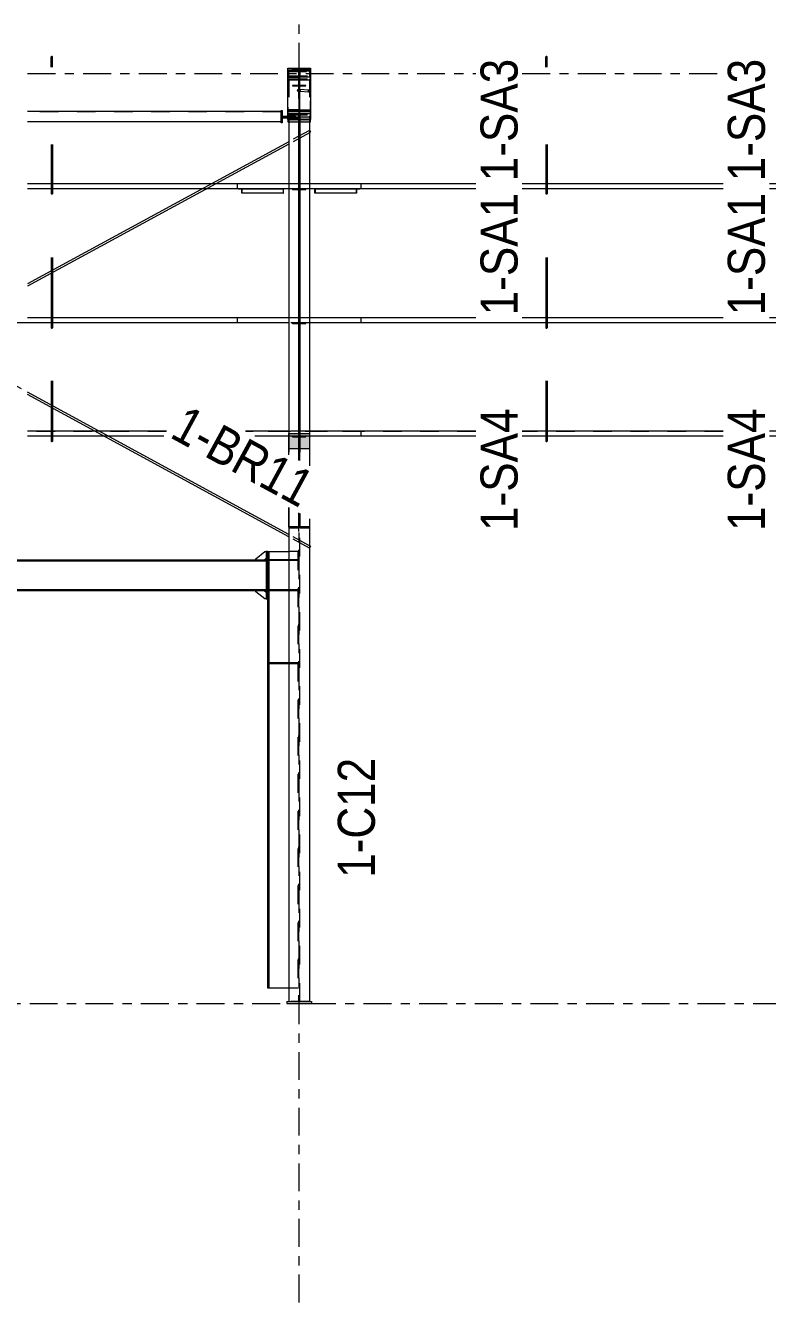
# Model space of a CAD drawing. Header units: millimetres. Extents: x -49 to 1122, y -181 to 639.
# Drawn here: x 553.6 to 633.6, y -10 to 127.7 of the extents above; entities that cross this region are included whole.
import ezdxf

# ---------------------------------------------------------------- set-up
doc = ezdxf.new("R2010")
doc.units = ezdxf.units.MM
for name, pattern in [('XKITLINE00', [0]), ('XKITLINE02', [4, 2, -2]), ('XKITLINE03', [6, 3, -1, 1, -1])]:
    doc.linetypes.add(name, pattern=pattern)
for name, color, linetype, lineweight in [('Part', 2, 'Continuous', 0), ('PartMark', 7, 'Continuous', 0), ('S-grid', 1, 'Continuous', 0)]:
    doc.layers.add(name, color=color, linetype=linetype, lineweight=lineweight)
doc.styles.add('ARIAL', font='ARIAL.TTF')

# ---------------------------------------------------------------- blocks, each defined once
blk = doc.blocks.new('*A88')
at = {"layer": 'Part'}
blk.add_hatch(color=3, dxfattribs=at).paths.add_polyline_path([(581.94, 122.76), (581.94, 122.91), (584.17, 122.91), (584.17, 122.76), (583.1, 122.76), (583.1, 118.59), (584.17, 118.59), (584.17, 118.44), (581.94, 118.44), (581.94, 118.59), (583.01, 118.59), (583.01, 122.76)], flags=17)
blk = doc.blocks.new('*A99')
at = {"layer": 'Part'}
blk.add_hatch(color=3, dxfattribs=at).paths.add_polyline_path([(580.83, 110.03), (580.83, 110.06), (581.35, 110.06), (581.35, 109.61), (581.32, 109.61), (581.32, 110.03)], flags=17)
blk = doc.blocks.new('*A100')
at = {"layer": 'Part'}
blk.add_hatch(color=3, dxfattribs=at).paths.add_polyline_path([(584.76, 109.61), (584.76, 110.06), (585.28, 110.06), (585.28, 110.03), (584.79, 110.03), (584.79, 109.61)], flags=17)
blk = doc.blocks.new('*A101')
at = {"layer": 'Part'}
blk.add_hatch(color=3, dxfattribs=at).paths.add_polyline_path([(581.83, 117.55), (581.83, 117.82), (584.28, 117.82), (584.28, 117.55)], flags=17)
blk = doc.blocks.new('*A102')
at = {"layer": 'Part'}
blk.add_hatch(color=3, dxfattribs=at).paths.add_polyline_path([(581.83, 117.28), (581.83, 117.55), (584.28, 117.55), (584.28, 117.28)], flags=17)
blk = doc.blocks.new('*A103')
at = {"layer": 'Part'}
blk.add_hatch(color=3, dxfattribs=at).paths.add_polyline_path([(583.01, 117.82), (583.01, 118.44), (583.1, 118.44), (583.1, 117.82)], flags=17)
blk = doc.blocks.new('*A109')
at = {"layer": 'Part'}
blk.add_hatch(color=3, dxfattribs=at).paths.add_polyline_path([(583.11, 117.28), (583.11, 83.68), (584.17, 83.68), (584.17, 82.06), (581.94, 82.06), (581.94, 83.68), (583, 83.68), (583, 117.28)], flags=17)
blk = doc.blocks.new('*A110')
at = {"layer": 'Part'}
blk.add_hatch(color=3, dxfattribs=at).paths.add_polyline_path([(583.01, 120.79), (583.15, 120.75), (583.21, 120.68), (583.17, 120.6), (583.04, 120.56), (582.91, 120.6), (582.84, 120.68), (582.89, 120.75)], flags=17)
blk = doc.blocks.new('*A111')
at = {"layer": 'Part'}
blk.add_hatch(color=3, dxfattribs=at).paths.add_polyline_path([(556.39, 124.35), (556.44, 124.33), (556.46, 124.29), (556.44, 124.24), (556.39, 124.22), (556.34, 124.24), (556.32, 124.29), (556.34, 124.33)], flags=17)
blk = doc.blocks.new('*A112')
at = {"layer": 'Part'}
blk.add_hatch(color=3, dxfattribs=at).paths.add_polyline_path([(609.72, 124.35), (609.77, 124.33), (609.79, 124.29), (609.77, 124.24), (609.72, 124.22), (609.68, 124.24), (609.66, 124.29), (609.68, 124.33)], flags=17)
blk = doc.blocks.new('*A434')
at = {"layer": 'S-grid', "color": 1, "linetype": 'XKITLINE03', "lineweight": 0}
for p, q in [((553.77, 122.5), (602.11, 122.5)), ((607.11, 122.5), (628.77, 122.5))]:
    blk.add_line(p, q, dxfattribs=at)
blk = doc.blocks.new('*A435')
at = {"layer": 'S-grid', "color": 1, "linetype": 'XKITLINE03', "lineweight": 0}
blk.add_line((-10, 22.22), (1096.06, 22.22), dxfattribs=at)
blk = doc.blocks.new('*A436')
at = {"layer": 'Part', "color": 7, "linetype": 'XKITLINE02', "lineweight": 0}
for p, q in [((584.17, 116.36), (581.94, 115.15)), ((584.17, 116.1), (581.94, 114.89)), ((543.06, 93.97), (542.82, 93.85)), ((543.29, 93.85), (543.06, 93.72)), ((504.17, 72.8), (501.94, 71.59)), ((504.17, 72.55), (501.94, 71.34)), ((501.88, 71.43), (501.92, 71.36))]:
    blk.add_line(p, q, dxfattribs=at)
at = {"layer": 'Part', "color": 2, "linetype": 'XKITLINE00', "lineweight": 0}
for p, q in [((584.17, 116.36), (584.17, 116.36)), ((584.17, 116.36), (584.28, 116.16)), ((584.28, 116.16), (584.17, 116.1)), ((581.94, 115.15), (553.77, 99.81)), ((581.94, 114.89), (553.77, 99.56)), ((548.77, 97.09), (543.06, 93.97)), ((548.77, 96.83), (543.29, 93.85)), ((542.82, 93.85), (527.11, 85.29)), ((543.06, 93.72), (527.11, 85.04)), ((522.11, 82.57), (504.17, 72.8)), ((522.11, 82.31), (504.17, 72.55)), ((501.94, 71.59), (501.83, 71.53)), ((501.88, 71.43), (501.83, 71.53)), ((501.94, 71.33), (501.88, 71.43)), ((501.94, 71.33), (501.94, 71.34))]:
    blk.add_line(p, q, dxfattribs=at)
blk = doc.blocks.new('*A437')
at = {"layer": 'Part', "color": 2, "linetype": 'XKITLINE00', "lineweight": 0}
for p, q in [((501.83, 116.16), (501.94, 116.36)), ((501.94, 116.1), (501.83, 116.16)), ((501.94, 116.36), (501.94, 116.36)), ((522.11, 105.13), (511.66, 110.81)), ((522.11, 105.38), (512.13, 110.81)), ((543.06, 93.97), (527.11, 102.66)), ((542.82, 93.85), (527.11, 102.4)), ((552.63, 88.51), (543.06, 93.72)), ((553.1, 88.51), (543.29, 93.85)), ((581.94, 72.8), (553.77, 88.14)), ((581.94, 72.55), (553.77, 87.89)), ((584.28, 71.53), (584.17, 71.59)), ((584.28, 71.53), (584.17, 71.33)), ((584.17, 71.33), (584.17, 71.34))]:
    blk.add_line(p, q, dxfattribs=at)
at = {"layer": 'Part', "color": 7, "linetype": 'XKITLINE02', "lineweight": 0}
for p, q in [((502.95, 115.81), (501.94, 116.36)), ((502.48, 115.81), (501.94, 116.1)), ((543.06, 93.72), (542.82, 93.85)), ((543.29, 93.85), (543.06, 93.97)), ((584.17, 71.59), (581.94, 72.8)), ((584.17, 71.34), (581.94, 72.55))]:
    blk.add_line(p, q, dxfattribs=at)
blk = doc.blocks.new('*A438')
at = {"layer": 'Part', "color": 2, "linetype": 'XKITLINE00', "lineweight": 0}
for p, q in [((496.39, 83.39), (496.39, 83.94)), ((501.94, 83.94), (496.39, 83.94)), ((496.39, 83.39), (496.39, 83.39)), ((501.94, 83.39), (496.39, 83.39)), ((508.85, 83.94), (504.17, 83.94)), ((507.82, 83.39), (504.17, 83.39)), ((522.11, 83.94), (517.37, 83.94)), ((522.11, 83.39), (517.68, 83.39)), ((548.77, 83.94), (527.11, 83.94)), ((548.77, 83.39), (527.11, 83.39)), ((561.01, 83.94), (553.77, 83.94)), ((562.03, 83.39), (553.77, 83.39)), ((568.74, 83.94), (561.48, 83.94)), ((568.44, 83.39), (562.5, 83.39)), ((581.94, 83.94), (577.27, 83.94)), ((581.94, 83.39), (578.29, 83.39)), ((589.72, 83.94), (584.17, 83.94)), ((589.72, 83.39), (584.17, 83.39)), ((589.72, 83.94), (589.72, 83.39))]:
    blk.add_line(p, q, dxfattribs=at)
at = {"layer": 'Part', "color": 7, "linetype": 'XKITLINE02', "lineweight": 0}
for p, q in [((508.81, 83.92), (496.39, 83.92)), ((507.86, 83.41), (496.39, 83.41)), ((504.17, 83.94), (501.94, 83.94)), ((504.17, 83.39), (501.94, 83.39)), ((522.11, 83.92), (517.38, 83.92)), ((522.11, 83.41), (517.66, 83.41)), ((548.77, 83.92), (527.11, 83.92)), ((548.77, 83.41), (527.11, 83.41)), ((568.73, 83.92), (553.77, 83.92)), ((568.45, 83.41), (553.77, 83.41)), ((561.48, 83.94), (561.01, 83.94)), ((562.5, 83.39), (562.03, 83.39)), ((589.72, 83.92), (577.3, 83.92)), ((589.72, 83.41), (578.25, 83.41)), ((584.17, 83.94), (581.94, 83.94)), ((584.17, 83.39), (581.94, 83.39))]:
    blk.add_line(p, q, dxfattribs=at)
blk = doc.blocks.new('*A439')
at = {"layer": 'Part', "color": 2, "linetype": 'XKITLINE00', "lineweight": 0}
for p, q in [((496.39, 95.61), (496.39, 96.17)), ((501.94, 96.17), (496.39, 96.17)), ((496.39, 95.61), (496.39, 95.61)), ((501.94, 95.61), (496.39, 95.61)), ((522.11, 96.17), (504.17, 96.17)), ((539.58, 95.61), (504.17, 95.61)), ((538.56, 96.17), (527.11, 96.17)), ((547.08, 96.17), (539.03, 96.17)), ((546.06, 95.61), (540.05, 95.61)), ((581.94, 95.61), (546.53, 95.61)), ((548.77, 96.17), (547.55, 96.17)), ((581.94, 96.17), (553.77, 96.17)), ((589.72, 96.17), (584.17, 96.17)), ((589.72, 95.61), (584.17, 95.61)), ((589.72, 96.17), (589.72, 95.61))]:
    blk.add_line(p, q, dxfattribs=at)
at = {"layer": 'Part', "color": 7, "linetype": 'XKITLINE02', "lineweight": 0}
for p, q in [((522.11, 96.15), (496.39, 96.15)), ((589.72, 95.63), (496.39, 95.63)), ((504.17, 96.17), (501.94, 96.17)), ((504.17, 95.61), (501.94, 95.61)), ((548.77, 96.15), (527.11, 96.15)), ((539.03, 96.17), (538.56, 96.17)), ((540.05, 95.61), (539.58, 95.61)), ((546.53, 95.61), (546.06, 95.61)), ((547.55, 96.17), (547.08, 96.17)), ((589.72, 96.15), (553.77, 96.15)), ((584.17, 96.17), (581.94, 96.17)), ((584.17, 95.61), (581.94, 95.61))]:
    blk.add_line(p, q, dxfattribs=at)
blk = doc.blocks.new('*A440')
at = {"layer": 'Part', "color": 2, "linetype": 'XKITLINE00', "lineweight": 0}
for p, q in [((496.39, 110.06), (496.39, 110.61)), ((501.94, 110.61), (496.39, 110.61)), ((512.03, 110.61), (504.17, 110.61)), ((522.11, 110.61), (512.5, 110.61)), ((548.77, 110.61), (527.11, 110.61)), ((573.61, 110.61), (553.77, 110.61)), ((581.94, 110.61), (574.08, 110.61)), ((589.72, 110.61), (584.17, 110.61)), ((589.72, 110.61), (589.72, 110.06)), ((496.39, 110.06), (496.39, 110.06)), ((496.87, 110.06), (496.39, 110.06)), ((501.94, 110.06), (501.35, 110.06)), ((504.76, 110.06), (504.17, 110.06)), ((513.05, 110.06), (509.24, 110.06)), ((522.11, 110.06), (513.52, 110.06)), ((548.77, 110.06), (527.11, 110.06)), ((572.59, 110.06), (553.77, 110.06)), ((576.87, 110.06), (573.06, 110.06)), ((581.94, 110.06), (581.35, 110.06)), ((584.76, 110.06), (584.17, 110.06)), ((589.72, 110.06), (589.24, 110.06))]:
    blk.add_line(p, q, dxfattribs=at)
at = {"layer": 'Part', "color": 7, "linetype": 'XKITLINE02', "lineweight": 0}
for p, q in [((522.11, 110.59), (496.39, 110.59)), ((504.17, 110.61), (501.94, 110.61)), ((512.5, 110.61), (512.03, 110.61)), ((548.77, 110.59), (527.11, 110.59)), ((589.72, 110.59), (553.77, 110.59)), ((574.08, 110.61), (573.61, 110.61)), ((584.17, 110.61), (581.94, 110.61)), ((522.11, 110.08), (496.39, 110.08)), ((501.35, 110.06), (496.87, 110.06)), ((504.17, 110.06), (501.94, 110.06)), ((509.24, 110.06), (504.76, 110.06)), ((513.52, 110.06), (513.05, 110.06)), ((548.77, 110.08), (527.11, 110.08)), ((589.72, 110.08), (553.77, 110.08)), ((573.06, 110.06), (572.59, 110.06)), ((581.35, 110.06), (576.87, 110.06)), ((584.17, 110.06), (581.94, 110.06)), ((589.24, 110.06), (584.76, 110.06))]:
    blk.add_line(p, q, dxfattribs=at)
blk = doc.blocks.new('*A441')
at = {"layer": 'Part', "color": 2, "linetype": 'XKITLINE00', "lineweight": 0}
for p, q in [((506.63, 70.07), (579.48, 70.07)), ((506.63, 69.97), (579.48, 69.97)), ((579.48, 66.84), (506.63, 66.84)), ((579.48, 66.74), (506.63, 66.74))]:
    blk.add_line(p, q, dxfattribs=at)
at = {"layer": 'Part', "color": 7, "linetype": 'XKITLINE02', "lineweight": 0}
for p, q in [((506.63, 66.74), (506.63, 70.07)), ((579.48, 70.07), (579.48, 66.74))]:
    blk.add_line(p, q, dxfattribs=at)
blk = doc.blocks.new('*A442')
at = {"layer": 'Part', "color": 2, "linetype": 'XKITLINE00', "lineweight": 0}
for p, q in [((522.11, 118.4), (505, 118.4)), ((548.77, 118.4), (527.11, 118.4)), ((581.11, 118.4), (553.77, 118.4)), ((522.11, 117.29), (505, 117.29)), ((548.77, 117.29), (527.11, 117.29)), ((581.11, 117.29), (553.77, 117.29))]:
    blk.add_line(p, q, dxfattribs=at)
at = {"layer": 'Part', "color": 7, "linetype": 'XKITLINE02', "lineweight": 0}
for p, q in [((505, 117.29), (505, 118.4)), ((581.11, 117.29), (581.11, 118.4)), ((522.11, 118.36), (505, 118.36)), ((505, 117.34), (522.11, 117.34)), ((548.77, 118.36), (527.11, 118.36)), ((527.11, 117.34), (548.77, 117.34)), ((581.11, 118.36), (553.77, 118.36)), ((553.77, 117.34), (581.11, 117.34))]:
    blk.add_line(p, q, dxfattribs=at)
blk = doc.blocks.new('*A840')
at = {"layer": 'S-grid', "color": 1, "linetype": 'XKITLINE03', "lineweight": 0}
for p, q in [((583.06, 80.79), (583.06, 183.61)), ((583.06, -10), (583.06, 75.1))]:
    blk.add_line(p, q, dxfattribs=at)
blk = doc.blocks.new('*A845')
at = {"layer": 'Part', "color": 7, "linetype": 'XKITLINE02', "lineweight": 0}
for p, q in [((581.94, 121.94), (581.94, 117.28)), ((581.94, 121.94), (584.17, 121.94)), ((581.94, 121.81), (583, 121.81)), ((583, 121.81), (583, 80.82)), ((583.11, 80.76), (583.11, 121.81)), ((583.11, 121.81), (584.17, 121.81)), ((584.17, 121.94), (584.17, 117.28)), ((581.94, 118.18), (583, 118.18)), ((581.94, 118.05), (584.17, 118.05)), ((583.11, 118.18), (584.17, 118.18)), ((581.94, 83.68), (581.94, 81.4)), ((584.17, 83.68), (584.17, 80.19)), ((581.94, 75.7), (581.94, 73.59)), ((583, 75.13), (583, 22.44)), ((583.11, 22.44), (583.11, 75.07)), ((584.17, 74.49), (584.17, 73.59)), ((584.17, 22.44), (581.94, 22.44))]:
    blk.add_line(p, q, dxfattribs=at)
at = {"layer": 'Part', "color": 2, "linetype": 'XKITLINE00', "lineweight": 0}
for p, q in [((581.94, 117.28), (581.94, 83.68)), ((584.17, 117.28), (584.17, 83.68)), ((581.94, 73.59), (581.94, 22.44)), ((584.17, 73.59), (584.17, 22.44))]:
    blk.add_line(p, q, dxfattribs=at)
blk = doc.blocks.new('*A846')
at = {"layer": 'Part', "color": 2, "linetype": 'XKITLINE00', "lineweight": 0}
for p, q in [((581.83, 117.55), (581.83, 123.06)), ((581.83, 123.06), (584.28, 123.06)), ((584.28, 123.06), (584.28, 117.55)), ((581.83, 117.82), (584.28, 117.82)), ((584.28, 117.55), (581.83, 117.55))]:
    blk.add_line(p, q, dxfattribs=at)
at = {"layer": 'Part', "color": 7, "linetype": 'XKITLINE02', "lineweight": 0}
blk.add_line((581.83, 122.88), (584.28, 122.88), dxfattribs=at)
blk = doc.blocks.new('*A847')
at = {"layer": 'Part', "color": 7, "linetype": 'XKITLINE02', "lineweight": 0}
for p, q in [((581.83, 122.88), (581.83, 117.55)), ((584.28, 122.88), (581.83, 122.88)), ((581.83, 122.7), (584.28, 122.7)), ((584.28, 117.55), (584.28, 122.88))]:
    blk.add_line(p, q, dxfattribs=at)
at = {"layer": 'Part', "color": 2, "linetype": 'XKITLINE00', "lineweight": 0}
for p, q in [((581.83, 117.55), (581.83, 117.28)), ((581.83, 117.55), (584.28, 117.55)), ((581.83, 117.28), (584.28, 117.28)), ((584.28, 117.28), (584.28, 117.55))]:
    blk.add_line(p, q, dxfattribs=at)
blk = doc.blocks.new('*A855')
at = {"layer": 'Part', "color": 2, "linetype": 'XKITLINE00', "lineweight": 0}
for p, q in [((581.94, 122.76), (581.94, 122.91)), ((581.94, 122.91), (584.17, 122.91)), ((581.94, 122.12), (581.94, 122.76)), ((581.94, 122.76), (583.01, 122.76)), ((583.01, 122.76), (583.01, 118.59)), ((583.1, 122.76), (583.1, 118.59)), ((584.17, 122.76), (583.1, 122.76)), ((584.17, 122.91), (584.17, 122.12)), ((581.94, 122.12), (583.01, 122.12)), ((584.17, 122.12), (583.1, 122.12)), ((583.01, 118.59), (581.94, 118.59)), ((581.94, 118.59), (581.94, 118.36)), ((581.94, 118.44), (584.17, 118.44)), ((583.1, 118.59), (584.17, 118.59)), ((584.17, 118.59), (584.17, 118.36)), ((583.01, 118.36), (581.94, 118.36)), ((584.17, 118.36), (583.1, 118.36))]:
    blk.add_line(p, q, dxfattribs=at)
at = {"layer": 'Part', "color": 7, "linetype": 'XKITLINE02', "lineweight": 0}
for p, q in [((581.94, 122.24), (584.17, 122.24)), ((581.94, 118.49), (583.01, 118.49)), ((583.01, 118.59), (583.01, 118.49)), ((583.1, 118.49), (583.1, 118.59)), ((584.17, 118.49), (583.1, 118.49)), ((583.1, 118.36), (583.01, 118.36))]:
    blk.add_line(p, q, dxfattribs=at)
blk = doc.blocks.new('*A887')
at = {"layer": 'Part', "color": 2, "linetype": 'XKITLINE00', "lineweight": 0}
for p, q in [((581.94, 83.94), (577.27, 83.94)), ((581.94, 83.39), (578.29, 83.39)), ((602.11, 83.94), (584.17, 83.94)), ((602.11, 83.39), (584.17, 83.39)), ((628.77, 83.94), (607.11, 83.94)), ((628.77, 83.39), (607.11, 83.39)), ((661.94, 83.94), (633.77, 83.94)), ((661.94, 83.39), (633.77, 83.39)), ((669.72, 83.94), (664.17, 83.94)), ((669.72, 83.39), (664.17, 83.39)), ((669.72, 83.94), (669.72, 83.39))]:
    blk.add_line(p, q, dxfattribs=at)
at = {"layer": 'Part', "color": 7, "linetype": 'XKITLINE02', "lineweight": 0}
for p, q in [((602.11, 83.92), (577.3, 83.92)), ((602.11, 83.41), (578.25, 83.41)), ((584.17, 83.94), (581.94, 83.94)), ((584.17, 83.39), (581.94, 83.39)), ((628.77, 83.92), (607.11, 83.92)), ((628.77, 83.41), (607.11, 83.41)), ((669.72, 83.92), (633.77, 83.92)), ((669.72, 83.41), (633.77, 83.41)), ((664.17, 83.94), (661.94, 83.94)), ((664.17, 83.39), (661.94, 83.39))]:
    blk.add_line(p, q, dxfattribs=at)
blk = doc.blocks.new('*A888')
at = {"layer": 'Part', "color": 2, "linetype": 'XKITLINE00', "lineweight": 0}
for p, q in [((576.39, 95.61), (576.39, 96.17)), ((581.94, 96.17), (576.39, 96.17)), ((576.39, 95.61), (576.39, 95.61)), ((581.94, 95.61), (576.39, 95.61)), ((602.11, 96.17), (584.17, 96.17)), ((661.94, 95.61), (584.17, 95.61)), ((628.77, 96.17), (607.11, 96.17)), ((661.94, 96.17), (633.77, 96.17)), ((669.72, 96.17), (664.17, 96.17)), ((669.72, 95.61), (664.17, 95.61)), ((669.72, 96.17), (669.72, 95.61))]:
    blk.add_line(p, q, dxfattribs=at)
at = {"layer": 'Part', "color": 7, "linetype": 'XKITLINE02', "lineweight": 0}
for p, q in [((602.11, 96.15), (576.39, 96.15)), ((669.72, 95.63), (576.39, 95.63)), ((584.17, 96.17), (581.94, 96.17)), ((584.17, 95.61), (581.94, 95.61)), ((628.77, 96.15), (607.11, 96.15)), ((669.72, 96.15), (633.77, 96.15)), ((664.17, 96.17), (661.94, 96.17)), ((664.17, 95.61), (661.94, 95.61))]:
    blk.add_line(p, q, dxfattribs=at)
blk = doc.blocks.new('*A889')
at = {"layer": 'Part', "color": 2, "linetype": 'XKITLINE00', "lineweight": 0}
for p, q in [((576.39, 110.06), (576.39, 110.61)), ((581.94, 110.61), (576.39, 110.61)), ((602.11, 110.61), (584.17, 110.61)), ((628.77, 110.61), (607.11, 110.61)), ((661.94, 110.61), (633.77, 110.61)), ((669.72, 110.61), (664.17, 110.61)), ((669.72, 110.61), (669.72, 110.06)), ((576.39, 110.06), (576.39, 110.06)), ((576.87, 110.06), (576.39, 110.06)), ((581.94, 110.06), (581.35, 110.06)), ((584.76, 110.06), (584.17, 110.06)), ((602.11, 110.06), (589.24, 110.06)), ((628.77, 110.06), (607.11, 110.06)), ((656.87, 110.06), (633.77, 110.06)), ((661.94, 110.06), (661.35, 110.06)), ((664.76, 110.06), (664.17, 110.06)), ((669.72, 110.06), (669.24, 110.06))]:
    blk.add_line(p, q, dxfattribs=at)
at = {"layer": 'Part', "color": 7, "linetype": 'XKITLINE02', "lineweight": 0}
for p, q in [((602.11, 110.59), (576.39, 110.59)), ((584.17, 110.61), (581.94, 110.61)), ((628.77, 110.59), (607.11, 110.59)), ((669.72, 110.59), (633.77, 110.59)), ((664.17, 110.61), (661.94, 110.61)), ((602.11, 110.08), (576.39, 110.08)), ((581.35, 110.06), (576.87, 110.06)), ((584.17, 110.06), (581.94, 110.06)), ((589.24, 110.06), (584.76, 110.06)), ((628.77, 110.08), (607.11, 110.08)), ((669.72, 110.08), (633.77, 110.08)), ((661.35, 110.06), (656.87, 110.06)), ((664.17, 110.06), (661.94, 110.06)), ((669.24, 110.06), (664.76, 110.06))]:
    blk.add_line(p, q, dxfattribs=at)
blk = doc.blocks.new('*A890')
at = {"layer": 'Part', "color": 2, "linetype": 'XKITLINE00', "lineweight": 0}
for p, q in [((579.67, 23.89), (579.67, 70.96)), ((579.67, 70.96), (581.94, 70.96)), ((579.77, 70.96), (579.77, 23.89)), ((581.94, 23.89), (579.67, 23.89))]:
    blk.add_line(p, q, dxfattribs=at)
at = {"layer": 'Part', "color": 7, "linetype": 'XKITLINE02', "lineweight": 0}
for p, q in [((583, 70.96), (581.94, 70.96)), ((582.9, 70.96), (582.9, 23.89)), ((583, 70.96), (583, 23.89)), ((583, 23.89), (581.94, 23.89))]:
    blk.add_line(p, q, dxfattribs=at)
blk = doc.blocks.new('*A891')
at = {"layer": 'Part', "color": 7, "linetype": 'XKITLINE02', "lineweight": 0}
for p, q in [((583, 73.61), (582, 73.61)), ((582, 73.61), (582, 73.5)), ((582, 73.5), (583, 73.5)), ((582.83, 73.61), (582.83, 73.5)), ((583, 73.5), (583, 73.61))]:
    blk.add_line(p, q, dxfattribs=at)
blk = doc.blocks.new('*A892')
at = {"layer": 'Part', "color": 7, "linetype": 'XKITLINE02', "lineweight": 0}
for p, q in [((584.11, 73.61), (583.11, 73.61)), ((583.11, 73.61), (583.11, 73.5)), ((583.11, 73.5), (584.11, 73.5)), ((583.28, 73.61), (583.28, 73.5)), ((584.11, 73.5), (584.11, 73.61))]:
    blk.add_line(p, q, dxfattribs=at)
blk = doc.blocks.new('*A893')
at = {"layer": 'Part', "color": 2, "linetype": 'XKITLINE00', "lineweight": 0}
for p, q in [((556.32, 89.37), (556.32, 86.75)), ((556.46, 89.37), (556.46, 86.68)), ((556.32, 86.5), (556.32, 83.94)), ((556.46, 86.43), (556.46, 83.94)), ((556.32, 83.39), (556.32, 82.85)), ((556.32, 82.85), (556.34, 82.84)), ((556.34, 82.85), (556.32, 82.85)), ((556.39, 82.85), (556.34, 82.85)), ((556.34, 82.84), (556.39, 82.84)), ((556.44, 82.85), (556.39, 82.85)), ((556.39, 82.84), (556.44, 82.84)), ((556.44, 82.84), (556.46, 82.85)), ((556.46, 82.85), (556.44, 82.85)), ((556.46, 83.39), (556.46, 82.85))]:
    blk.add_line(p, q, dxfattribs=at)
at = {"layer": 'Part', "color": 7, "linetype": 'XKITLINE02', "lineweight": 0}
for p, q in [((556.32, 86.75), (556.32, 86.5)), ((556.46, 86.68), (556.46, 86.43)), ((556.32, 83.94), (556.32, 83.39)), ((556.46, 83.94), (556.46, 83.39))]:
    blk.add_line(p, q, dxfattribs=at)
blk = doc.blocks.new('*A894')
at = {"layer": 'Part', "color": 2, "linetype": 'XKITLINE00', "lineweight": 0}
for p, q in [((556.32, 102.68), (556.32, 101.2)), ((556.46, 102.68), (556.46, 101.27)), ((556.32, 100.94), (556.32, 96.17)), ((556.46, 101.02), (556.46, 96.17)), ((556.32, 95.61), (556.32, 95.07)), ((556.32, 95.07), (556.34, 95.06)), ((556.34, 95.07), (556.32, 95.07)), ((556.39, 95.07), (556.34, 95.07)), ((556.34, 95.06), (556.39, 95.06)), ((556.44, 95.07), (556.39, 95.07)), ((556.39, 95.06), (556.44, 95.06)), ((556.44, 95.06), (556.46, 95.07)), ((556.46, 95.07), (556.44, 95.07)), ((556.46, 95.61), (556.46, 95.07))]:
    blk.add_line(p, q, dxfattribs=at)
at = {"layer": 'Part', "color": 7, "linetype": 'XKITLINE02', "lineweight": 0}
for p, q in [((556.32, 101.2), (556.32, 100.94)), ((556.46, 101.27), (556.46, 101.02)), ((556.32, 96.17), (556.32, 95.61)), ((556.46, 96.17), (556.46, 95.61))]:
    blk.add_line(p, q, dxfattribs=at)
blk = doc.blocks.new('*A895')
at = {"layer": 'Part', "color": 7, "linetype": 'XKITLINE02', "lineweight": 0}
for p, q in [((583.78, 95.61), (582.33, 95.61)), ((582.33, 95.56), (582.33, 95.61)), ((582.33, 95.56), (583.78, 95.56)), ((583.78, 95.56), (583.78, 95.61))]:
    blk.add_line(p, q, dxfattribs=at)
blk = doc.blocks.new('*A896')
at = {"layer": 'Part', "color": 7, "linetype": 'XKITLINE02', "lineweight": 0}
for p, q in [((583.03, 95.56), (583.08, 95.56)), ((583.03, 94.44), (583.03, 95.56)), ((583.03, 95.56), (583.08, 95.56)), ((583.08, 94.44), (583.08, 95.56)), ((583.03, 94.44), (583.08, 94.44))]:
    blk.add_line(p, q, dxfattribs=at)
blk = doc.blocks.new('*A897')
at = {"layer": 'Part', "color": 2, "linetype": 'XKITLINE00', "lineweight": 0}
for p, q in [((609.66, 89.37), (609.66, 83.94)), ((609.79, 89.37), (609.79, 83.94)), ((609.66, 83.39), (609.66, 82.85)), ((609.66, 82.85), (609.68, 82.84)), ((609.68, 82.85), (609.66, 82.85)), ((609.72, 82.85), (609.68, 82.85)), ((609.68, 82.84), (609.72, 82.84)), ((609.77, 82.85), (609.72, 82.85)), ((609.72, 82.84), (609.77, 82.84)), ((609.77, 82.84), (609.79, 82.85)), ((609.79, 82.85), (609.77, 82.85)), ((609.79, 83.39), (609.79, 82.85))]:
    blk.add_line(p, q, dxfattribs=at)
at = {"layer": 'Part', "color": 7, "linetype": 'XKITLINE02', "lineweight": 0}
for p, q in [((609.66, 83.94), (609.66, 83.39)), ((609.79, 83.94), (609.79, 83.39))]:
    blk.add_line(p, q, dxfattribs=at)
blk = doc.blocks.new('*A898')
at = {"layer": 'Part', "color": 2, "linetype": 'XKITLINE00', "lineweight": 0}
for p, q in [((609.66, 102.68), (609.66, 96.17)), ((609.79, 102.68), (609.79, 96.17)), ((609.66, 95.61), (609.66, 95.07)), ((609.66, 95.07), (609.68, 95.06)), ((609.68, 95.07), (609.66, 95.07)), ((609.72, 95.07), (609.68, 95.07)), ((609.68, 95.06), (609.72, 95.06)), ((609.77, 95.07), (609.72, 95.07)), ((609.72, 95.06), (609.77, 95.06)), ((609.77, 95.06), (609.79, 95.07)), ((609.79, 95.07), (609.77, 95.07)), ((609.79, 95.61), (609.79, 95.07))]:
    blk.add_line(p, q, dxfattribs=at)
at = {"layer": 'Part', "color": 7, "linetype": 'XKITLINE02', "lineweight": 0}
for p, q in [((609.66, 96.17), (609.66, 95.61)), ((609.79, 96.17), (609.79, 95.61))]:
    blk.add_line(p, q, dxfattribs=at)
blk = doc.blocks.new('*A914')
at = {"layer": 'Part', "color": 2, "linetype": 'XKITLINE00', "lineweight": 0}
for p, q in [((556.32, 114.84), (556.32, 110.61)), ((556.46, 114.84), (556.46, 110.61)), ((556.32, 110.06), (556.32, 109.51)), ((556.34, 109.52), (556.32, 109.51)), ((556.32, 109.51), (556.34, 109.51)), ((556.39, 109.52), (556.34, 109.52)), ((556.34, 109.51), (556.39, 109.51)), ((556.44, 109.52), (556.39, 109.52)), ((556.39, 109.51), (556.44, 109.51)), ((556.46, 109.51), (556.44, 109.52)), ((556.44, 109.51), (556.46, 109.51)), ((556.46, 110.06), (556.46, 109.51))]:
    blk.add_line(p, q, dxfattribs=at)
at = {"layer": 'Part', "color": 7, "linetype": 'XKITLINE02', "lineweight": 0}
for p, q in [((556.32, 110.61), (556.32, 110.06)), ((556.46, 110.61), (556.46, 110.06))]:
    blk.add_line(p, q, dxfattribs=at)
blk = doc.blocks.new('*A915')
at = {"layer": 'Part', "color": 7, "linetype": 'XKITLINE02', "lineweight": 0}
for p, q in [((583.78, 110.06), (582.33, 110.06)), ((582.33, 110), (582.33, 110.06)), ((582.33, 110), (583.78, 110)), ((583.78, 110), (583.78, 110.06))]:
    blk.add_line(p, q, dxfattribs=at)
blk = doc.blocks.new('*A916')
at = {"layer": 'Part', "color": 7, "linetype": 'XKITLINE02', "lineweight": 0}
for p, q in [((583.03, 110), (583.08, 110)), ((583.03, 108.89), (583.03, 110)), ((583.03, 110), (583.08, 110)), ((583.03, 108.89), (583.08, 108.89)), ((583.08, 108.89), (583.08, 110))]:
    blk.add_line(p, q, dxfattribs=at)
blk = doc.blocks.new('*A917')
at = {"layer": 'Part', "color": 2, "linetype": 'XKITLINE00', "lineweight": 0}
for p, q in [((576.5, 110.03), (576.5, 110.06)), ((580.83, 110.03), (576.5, 110.03)), ((581.35, 110.06), (576.87, 110.06)), ((576.87, 109.61), (576.87, 110.03)), ((581.32, 109.61), (576.87, 109.61)), ((580.83, 110.03), (580.83, 110.06)), ((581.32, 110.03), (580.83, 110.03)), ((581.32, 110.03), (581.32, 109.61)), ((581.32, 109.61), (581.35, 109.61)), ((581.35, 109.61), (581.35, 110.06))]:
    blk.add_line(p, q, dxfattribs=at)
at = {"layer": 'Part', "color": 7, "linetype": 'XKITLINE02', "lineweight": 0}
for p, q in [((576.87, 110.06), (576.5, 110.06)), ((576.89, 109.61), (576.87, 109.61)), ((576.89, 110.06), (576.89, 109.61))]:
    blk.add_line(p, q, dxfattribs=at)
blk = doc.blocks.new('*A918')
at = {"layer": 'Part', "color": 2, "linetype": 'XKITLINE00', "lineweight": 0}
for p, q in [((584.76, 109.61), (584.76, 110.06)), ((584.76, 110.06), (585.28, 110.06)), ((589.25, 109.61), (584.76, 109.61)), ((589.61, 110.03), (584.79, 110.03)), ((584.79, 110.03), (584.79, 109.61)), ((589.24, 110.06), (585.28, 110.06)), ((585.28, 110.06), (585.28, 110.03)), ((589.25, 110.03), (589.25, 109.61)), ((589.61, 110.06), (589.61, 110.03))]:
    blk.add_line(p, q, dxfattribs=at)
at = {"layer": 'Part', "color": 7, "linetype": 'XKITLINE02', "lineweight": 0}
for p, q in [((589.23, 109.61), (589.23, 110.06)), ((589.23, 110.06), (589.61, 110.06)), ((589.61, 110.03), (589.25, 110.03))]:
    blk.add_line(p, q, dxfattribs=at)
blk = doc.blocks.new('*A919')
at = {"layer": 'Part', "color": 2, "linetype": 'XKITLINE00', "lineweight": 0}
for p, q in [((581.11, 117.18), (581.11, 118.51)), ((581.11, 118.51), (581.22, 118.51)), ((581.22, 118.51), (581.22, 117.18)), ((581.22, 117.18), (581.11, 117.18))]:
    blk.add_line(p, q, dxfattribs=at)
blk = doc.blocks.new('*A920')
at = {"layer": 'Part', "color": 2, "linetype": 'XKITLINE00', "lineweight": 0}
for p, q in [((581.22, 117.79), (581.22, 117.9)), ((581.22, 117.9), (581.83, 117.9)), ((581.33, 117.79), (581.22, 117.79))]:
    blk.add_line(p, q, dxfattribs=at)
at = {"layer": 'Part', "color": 7, "linetype": 'XKITLINE02', "lineweight": 0}
for p, q in [((582.67, 117.79), (581.33, 117.79)), ((582.67, 117.9), (581.83, 117.9)), ((582.67, 117.79), (582.67, 117.9))]:
    blk.add_line(p, q, dxfattribs=at)
blk = doc.blocks.new('*A921')
at = {"layer": 'Part', "color": 2, "linetype": 'XKITLINE00', "lineweight": 0}
for p, q in [((581.83, 117.79), (581.33, 117.79)), ((581.33, 117.68), (581.33, 117.79)), ((581.83, 117.68), (581.33, 117.68))]:
    blk.add_line(p, q, dxfattribs=at)
at = {"layer": 'Part', "color": 7, "linetype": 'XKITLINE02', "lineweight": 0}
for p, q in [((583, 117.79), (581.83, 117.79)), ((583, 117.68), (581.83, 117.68)), ((582.83, 117.79), (582.83, 117.68)), ((583, 117.79), (583, 117.68))]:
    blk.add_line(p, q, dxfattribs=at)
blk = doc.blocks.new('*A922')
at = {"layer": 'Part', "color": 2, "linetype": 'XKITLINE00', "lineweight": 0}
for p, q in [((583.01, 118.44), (583.01, 117.82)), ((583.01, 118.44), (583.1, 118.44)), ((583.1, 118.44), (583.1, 117.82)), ((583.1, 117.82), (583.01, 117.82))]:
    blk.add_line(p, q, dxfattribs=at)
at = {"layer": 'Part', "color": 7, "linetype": 'XKITLINE02', "lineweight": 0}
for p, q in [((583.01, 118.38), (583.1, 118.38)), ((583.01, 118.27), (583.1, 118.27))]:
    blk.add_line(p, q, dxfattribs=at)
blk = doc.blocks.new('*A923')
at = {"layer": 'Part', "color": 2, "linetype": 'XKITLINE00', "lineweight": 0}
for p, q in [((609.66, 114.84), (609.66, 110.61)), ((609.79, 114.84), (609.79, 110.61)), ((609.66, 110.06), (609.66, 109.51)), ((609.68, 109.52), (609.66, 109.51)), ((609.66, 109.51), (609.68, 109.51)), ((609.72, 109.52), (609.68, 109.52)), ((609.68, 109.51), (609.72, 109.51)), ((609.77, 109.52), (609.72, 109.52)), ((609.72, 109.51), (609.77, 109.51)), ((609.79, 109.51), (609.77, 109.52)), ((609.77, 109.51), (609.79, 109.51)), ((609.79, 110.06), (609.79, 109.51))]:
    blk.add_line(p, q, dxfattribs=at)
at = {"layer": 'Part', "color": 7, "linetype": 'XKITLINE02', "lineweight": 0}
for p, q in [((609.66, 110.61), (609.66, 110.06)), ((609.79, 110.61), (609.79, 110.06))]:
    blk.add_line(p, q, dxfattribs=at)
blk = doc.blocks.new('*A930')
at = {"layer": 'Part', "color": 2, "linetype": 'XKITLINE00', "lineweight": 0}
for p, q in [((581.72, 22.44), (581.72, 22.22)), ((581.72, 22.44), (584.39, 22.44)), ((581.72, 22.22), (584.39, 22.22)), ((584.39, 22.44), (584.39, 22.22))]:
    blk.add_line(p, q, dxfattribs=at)
blk = doc.blocks.new('*A932')
at = {"layer": 'Part', "color": 7, "linetype": 'XKITLINE02', "lineweight": 0}
for p, q in [((583, 117.96), (583, 117.28)), ((583, 117.96), (583.11, 117.96)), ((583, 117.89), (583.11, 117.89)), ((583.11, 117.96), (583.11, 117.28)), ((583, 83.68), (583, 80.82)), ((583.11, 83.68), (583.11, 80.76)), ((583, 75.13), (583, 73.61)), ((583.11, 75.07), (583.11, 73.61)), ((584.17, 73.61), (581.94, 73.61))]:
    blk.add_line(p, q, dxfattribs=at)
at = {"layer": 'Part', "color": 2, "linetype": 'XKITLINE00', "lineweight": 0}
for p, q in [((583, 117.28), (583, 83.68)), ((583, 117.28), (583.11, 117.28)), ((583.11, 117.28), (583.11, 83.68)), ((581.94, 81.4), (581.94, 83.68)), ((581.94, 83.68), (583, 83.68)), ((583.11, 83.68), (584.17, 83.68)), ((584.17, 83.68), (584.17, 80.19)), ((581.94, 82.06), (584.17, 82.06)), ((581.94, 73.59), (581.94, 75.7)), ((584.17, 74.49), (584.17, 73.59)), ((584.17, 73.59), (581.94, 73.59))]:
    blk.add_line(p, q, dxfattribs=at)
blk = doc.blocks.new('*A933')
at = {"layer": 'Part', "color": 2, "linetype": 'XKITLINE00', "lineweight": 0}
for p, q in [((579.79, 58.96), (579.79, 58.87)), ((581.94, 58.96), (579.79, 58.96)), ((581.94, 58.87), (579.79, 58.87))]:
    blk.add_line(p, q, dxfattribs=at)
at = {"layer": 'Part', "color": 7, "linetype": 'XKITLINE02', "lineweight": 0}
for p, q in [((579.96, 58.87), (579.96, 58.96)), ((582.98, 58.96), (581.94, 58.96)), ((581.94, 58.96), (581.94, 58.87)), ((582.98, 58.87), (581.94, 58.87)), ((582.71, 58.87), (582.71, 58.96)), ((582.88, 58.96), (582.88, 58.87)), ((582.98, 58.96), (582.98, 58.87))]:
    blk.add_line(p, q, dxfattribs=at)
blk = doc.blocks.new('*A934')
at = {"layer": 'Part', "color": 7, "linetype": 'XKITLINE02', "lineweight": 0}
for p, q in [((582.98, 58.96), (579.79, 58.96)), ((579.79, 58.96), (579.79, 58.87)), ((582.98, 58.87), (579.79, 58.87)), ((579.96, 58.87), (579.96, 58.96)), ((581.94, 58.96), (581.94, 58.87)), ((582.71, 58.87), (582.71, 58.96)), ((582.88, 58.96), (582.88, 58.87)), ((582.98, 58.96), (582.98, 58.87))]:
    blk.add_line(p, q, dxfattribs=at)
blk = doc.blocks.new('*A937')
at = {"layer": 'Part', "color": 7, "linetype": 'XKITLINE02', "lineweight": 0}
for p, q in [((583.03, 83.33), (583.08, 83.33)), ((583.03, 82.22), (583.03, 83.33)), ((583.03, 83.33), (583.08, 83.33)), ((583.08, 82.22), (583.08, 83.33)), ((583.03, 82.22), (583.08, 82.22))]:
    blk.add_line(p, q, dxfattribs=at)
blk = doc.blocks.new('*A938')
at = {"layer": 'Part', "color": 7, "linetype": 'XKITLINE02', "lineweight": 0}
for p, q in [((583.78, 83.39), (582.33, 83.39)), ((582.33, 83.33), (582.33, 83.39)), ((582.33, 83.33), (583.78, 83.33)), ((583.78, 83.33), (583.78, 83.39))]:
    blk.add_line(p, q, dxfattribs=at)
blk = doc.blocks.new('*A939')
at = {"layer": 'Part', "color": 2, "linetype": 'XKITLINE00', "lineweight": 0}
for p, q in [((579.64, 70.96), (579.48, 70.96)), ((579.48, 70.96), (579.48, 65.85)), ((579.64, 65.85), (579.64, 70.96)), ((579.48, 65.85), (579.64, 65.85))]:
    blk.add_line(p, q, dxfattribs=at)
blk = doc.blocks.new('*A940')
at = {"layer": 'Part', "color": 2, "linetype": 'XKITLINE00', "lineweight": 0}
for p, q in [((578.37, 70.18), (579.37, 70.96)), ((579.31, 70.07), (579.48, 70.24)), ((579.37, 70.96), (579.48, 70.96)), ((578.37, 70.07), (578.37, 70.18))]:
    blk.add_line(p, q, dxfattribs=at)
at = {"layer": 'Part', "color": 7, "linetype": 'XKITLINE02', "lineweight": 0}
for p, q in [((579.48, 70.96), (579.48, 70.24)), ((578.37, 70.07), (579.31, 70.07))]:
    blk.add_line(p, q, dxfattribs=at)
blk = doc.blocks.new('*A941')
at = {"layer": 'Part', "color": 2, "linetype": 'XKITLINE00', "lineweight": 0}
for p, q in [((578.37, 66.62), (578.37, 66.74)), ((579.37, 65.85), (578.37, 66.62)), ((579.31, 66.74), (579.48, 66.57)), ((579.48, 65.85), (579.37, 65.85))]:
    blk.add_line(p, q, dxfattribs=at)
at = {"layer": 'Part', "color": 7, "linetype": 'XKITLINE02', "lineweight": 0}
for p, q in [((579.31, 66.74), (578.37, 66.74)), ((579.48, 66.57), (579.48, 65.85))]:
    blk.add_line(p, q, dxfattribs=at)
blk = doc.blocks.new('*A942')
at = {"layer": 'Part', "color": 2, "linetype": 'XKITLINE00', "lineweight": 0}
for p, q in [((579.79, 66.82), (579.79, 66.74)), ((581.94, 66.82), (579.79, 66.82)), ((581.94, 66.74), (579.79, 66.74))]:
    blk.add_line(p, q, dxfattribs=at)
at = {"layer": 'Part', "color": 7, "linetype": 'XKITLINE02', "lineweight": 0}
for p, q in [((579.96, 66.74), (579.96, 66.82)), ((582.98, 66.82), (581.94, 66.82)), ((581.94, 66.82), (581.94, 66.74)), ((582.98, 66.74), (581.94, 66.74)), ((582.71, 66.74), (582.71, 66.82)), ((582.88, 66.82), (582.88, 66.74)), ((582.98, 66.82), (582.98, 66.74))]:
    blk.add_line(p, q, dxfattribs=at)
blk = doc.blocks.new('*A943')
at = {"layer": 'Part', "color": 7, "linetype": 'XKITLINE02', "lineweight": 0}
for p, q in [((582.98, 66.82), (579.79, 66.82)), ((579.79, 66.82), (579.79, 66.74)), ((582.98, 66.74), (579.79, 66.74)), ((579.96, 66.74), (579.96, 66.82)), ((581.94, 66.82), (581.94, 66.74)), ((582.71, 66.74), (582.71, 66.82)), ((582.88, 66.82), (582.88, 66.74)), ((582.98, 66.82), (582.98, 66.74))]:
    blk.add_line(p, q, dxfattribs=at)
blk = doc.blocks.new('*A944')
at = {"layer": 'Part', "color": 2, "linetype": 'XKITLINE00', "lineweight": 0}
for p, q in [((579.79, 70.07), (579.79, 69.98)), ((581.94, 70.07), (579.79, 70.07)), ((581.94, 69.98), (579.79, 69.98))]:
    blk.add_line(p, q, dxfattribs=at)
at = {"layer": 'Part', "color": 7, "linetype": 'XKITLINE02', "lineweight": 0}
for p, q in [((579.96, 69.98), (579.96, 70.07)), ((582.98, 70.07), (581.94, 70.07)), ((581.94, 70.07), (581.94, 69.98)), ((582.98, 69.98), (581.94, 69.98)), ((582.71, 69.98), (582.71, 70.07)), ((582.88, 70.07), (582.88, 69.98)), ((582.98, 70.07), (582.98, 69.98))]:
    blk.add_line(p, q, dxfattribs=at)
blk = doc.blocks.new('*A945')
at = {"layer": 'Part', "color": 7, "linetype": 'XKITLINE02', "lineweight": 0}
for p, q in [((582.98, 70.07), (579.79, 70.07)), ((579.79, 70.07), (579.79, 69.98)), ((582.98, 69.98), (579.79, 69.98)), ((579.96, 69.98), (579.96, 70.07)), ((581.94, 70.07), (581.94, 69.98)), ((582.71, 69.98), (582.71, 70.07)), ((582.88, 70.07), (582.88, 69.98)), ((582.98, 70.07), (582.98, 69.98))]:
    blk.add_line(p, q, dxfattribs=at)
blk = doc.blocks.new('*A949')
at = {"layer": 'Part', "color": 2, "linetype": 'XKITLINE00', "lineweight": 0}
for p, q in [((582.89, 120.75), (582.84, 120.68)), ((582.84, 120.68), (582.91, 120.6)), ((583.01, 120.79), (582.89, 120.75)), ((582.91, 120.6), (583.04, 120.56)), ((583.01, 120.79), (583.15, 120.75)), ((583.04, 120.56), (583.17, 120.6)), ((584.12, 120.7), (583.1, 120.78)), ((584.12, 120.48), (583.1, 120.56)), ((583.21, 120.68), (583.15, 120.75)), ((583.17, 120.6), (583.21, 120.68)), ((584.12, 120.7), (584.17, 120.67)), ((584.17, 120.52), (584.12, 120.48)), ((584.17, 120.67), (584.19, 120.6)), ((584.19, 120.6), (584.17, 120.52))]:
    blk.add_line(p, q, dxfattribs=at)
at = {"layer": 'Part', "color": 7, "linetype": 'XKITLINE02', "lineweight": 0}
for p, q in [((583.1, 120.78), (583.01, 120.79)), ((583.1, 120.56), (583.04, 120.56)), ((584.05, 120.58), (584.07, 120.66)), ((584.07, 120.5), (584.05, 120.58)), ((584.07, 120.66), (584.12, 120.7)), ((584.12, 120.48), (584.07, 120.5))]:
    blk.add_line(p, q, dxfattribs=at)
blk = doc.blocks.new('*A950')
at = {"layer": 'Part', "color": 2, "linetype": 'XKITLINE00', "lineweight": 0}
for p, q in [((556.34, 124.33), (556.32, 124.29)), ((556.32, 123.18), (556.32, 124.29)), ((556.32, 124.29), (556.34, 124.24)), ((556.39, 124.35), (556.34, 124.33)), ((556.34, 124.24), (556.39, 124.22)), ((556.44, 124.33), (556.39, 124.35)), ((556.39, 124.22), (556.44, 124.24)), ((556.46, 124.29), (556.44, 124.33)), ((556.44, 124.24), (556.46, 124.29)), ((556.46, 123.18), (556.46, 124.29))]:
    blk.add_line(p, q, dxfattribs=at)
blk = doc.blocks.new('*A951')
at = {"layer": 'Part', "color": 7, "linetype": 'XKITLINE02', "lineweight": 0}
for p, q in [((583, 122.7), (583, 121.22)), ((583.11, 122.7), (583, 122.7)), ((583.11, 121.22), (583.11, 122.7)), ((583, 122.03), (583.11, 122.03)), ((583, 121.77), (583.11, 121.77)), ((583, 121.22), (583.11, 121.22)), ((583.11, 121.22), (583, 121.22))]:
    blk.add_line(p, q, dxfattribs=at)
blk = doc.blocks.new('*A952')
at = {"layer": 'Part', "color": 7, "linetype": 'XKITLINE02', "lineweight": 0}
for p, q in [((583.78, 121.22), (582.33, 121.22)), ((582.33, 121.22), (582.33, 121.16)), ((582.33, 121.16), (583.78, 121.16)), ((583.78, 121.16), (583.78, 121.22))]:
    blk.add_line(p, q, dxfattribs=at)
blk = doc.blocks.new('*A953')
at = {"layer": 'Part', "color": 2, "linetype": 'XKITLINE00', "lineweight": 0}
for p, q in [((583, 123.06), (583, 122.91)), ((583, 123.06), (583.11, 123.06)), ((583.11, 123.06), (583.11, 122.91))]:
    blk.add_line(p, q, dxfattribs=at)
at = {"layer": 'Part', "color": 7, "linetype": 'XKITLINE02', "lineweight": 0}
for p, q in [((583, 122.91), (583, 122.26)), ((583.11, 122.91), (583.11, 122.26)), ((583.11, 122.42), (583, 122.42)), ((583, 122.34), (583.11, 122.34)), ((583.11, 122.26), (583, 122.26))]:
    blk.add_line(p, q, dxfattribs=at)
blk = doc.blocks.new('*A954')
at = {"layer": 'Part', "color": 2, "linetype": 'XKITLINE00', "lineweight": 0}
for p, q in [((609.68, 124.33), (609.66, 124.29)), ((609.66, 123.18), (609.66, 124.29)), ((609.66, 124.29), (609.68, 124.24)), ((609.72, 124.35), (609.68, 124.33)), ((609.68, 124.24), (609.72, 124.22)), ((609.77, 124.33), (609.72, 124.35)), ((609.72, 124.22), (609.77, 124.24)), ((609.79, 124.29), (609.77, 124.33)), ((609.77, 124.24), (609.79, 124.29)), ((609.79, 123.18), (609.79, 124.29))]:
    blk.add_line(p, q, dxfattribs=at)
blk = doc.blocks.new('*A2605')
at = {"layer": 'PartMark', "color": 3, "style": 'ARIAL', "width": 0.85}
blk.add_text('1-SA3', height=4, rotation=90.0002, dxfattribs=at).set_placement((606.61, 110.88))
blk = doc.blocks.new('*A2606')
at = {"layer": 'PartMark', "color": 3, "style": 'ARIAL', "width": 0.85}
blk.add_text('1-SA3', height=4, rotation=90.0002, dxfattribs=at).set_placement((633.27, 110.88))
blk = doc.blocks.new('*A2611')
at = {"layer": 'PartMark', "color": 3, "style": 'ARIAL', "width": 0.85}
blk.add_text('1-C12', height=4, rotation=90.0002, dxfattribs=at).set_placement((591.22, 35.78))
blk = doc.blocks.new('*A2612')
at = {"layer": 'PartMark', "color": 3, "style": 'ARIAL', "width": 0.85}
blk.add_text('1-SA4', height=4, rotation=90.0002, dxfattribs=at).set_placement((606.61, 73.18))
blk = doc.blocks.new('*A2613')
at = {"layer": 'PartMark', "color": 3, "style": 'ARIAL', "width": 0.85}
blk.add_text('1-SA1', height=4, rotation=90.0002, dxfattribs=at).set_placement((606.61, 96.43))
blk = doc.blocks.new('*A2614')
at = {"layer": 'PartMark', "color": 3, "style": 'ARIAL', "width": 0.85}
blk.add_text('1-BR11', height=4, rotation=-28.5677, dxfattribs=at).set_placement((568.98, 83.33))
blk = doc.blocks.new('*A2621')
at = {"layer": 'PartMark', "color": 3, "style": 'ARIAL', "width": 0.85}
blk.add_text('1-SA4', height=4, rotation=90.0002, dxfattribs=at).set_placement((633.27, 73.18))
blk = doc.blocks.new('*A2622')
at = {"layer": 'PartMark', "color": 3, "style": 'ARIAL', "width": 0.85}
blk.add_text('1-SA1', height=4, rotation=90.0002, dxfattribs=at).set_placement((633.27, 96.43))

msp = doc.modelspace()

# ---------------------------------------------------------------- block references
at = {"lineweight": 0}
for name in ['*A840', '*A434', '*A111', '*A950', '*A112', '*A954', '*A846', '*A847', '*A88', '*A855', '*A953', '*A951', '*A2605', '*A2606', '*A845', '*A952', '*A110', '*A949', '*A442', '*A919', '*A103', '*A922', '*A920', '*A921', '*A101', '*A102', '*A932', '*A109', '*A436', '*A437', '*A914', '*A923', '*A440', '*A889', '*A917', '*A99', '*A915', '*A916', '*A100', '*A918', '*A2613', '*A2622', '*A894', '*A898', '*A439', '*A888', '*A895', '*A896', '*A893', '*A897', '*A2614', '*A2612', '*A2621', '*A438', '*A887', '*A938', '*A937', '*A891', '*A892', '*A940', '*A939', '*A890', '*A441', '*A944', '*A945', '*A941', '*A942', '*A943', '*A933', '*A934', '*A2611', '*A435', '*A930']:
    msp.add_blockref(name, (0, 0), dxfattribs=at)

doc.saveas('drawing.dxf')
